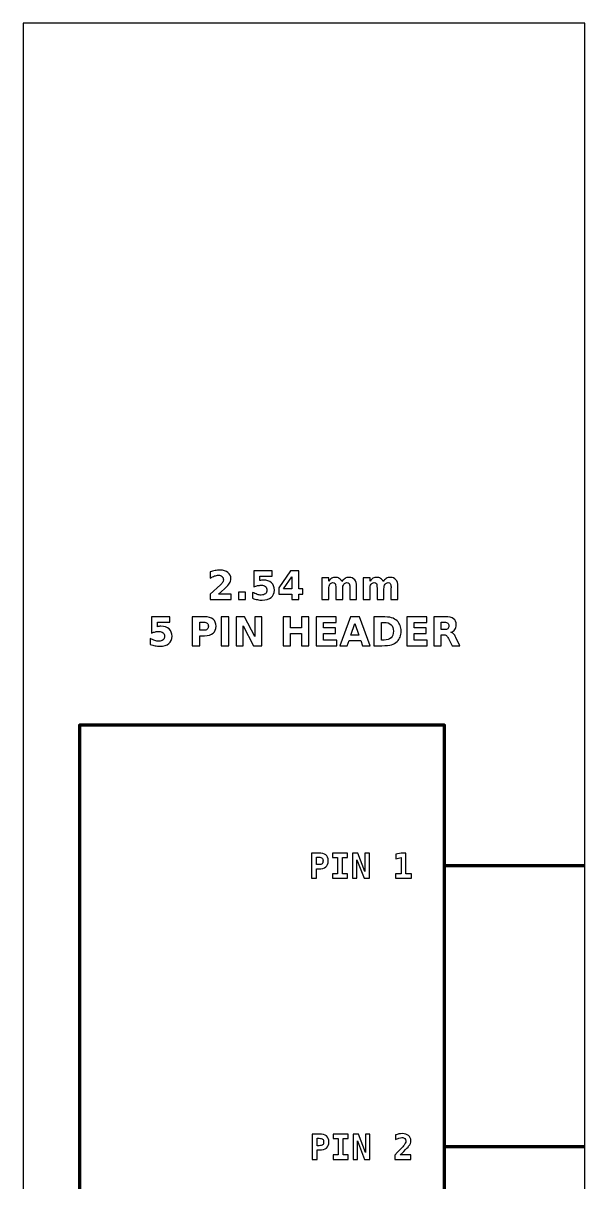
# Model space of a CAD drawing. Header units: centimetres. Extents: x -11.5 to -9.5, y -17.85 to -9.85.
# Drawn here: x -11.5 to -9.5, y -13.976 to -9.85 of the extents above; entities that cross this region are included whole.
import ezdxf

# ---------------------------------------------------------------- set-up
doc = ezdxf.new("R2010")
doc.units = ezdxf.units.CM
doc.header["$MEASUREMENT"] = 0
doc.layers.add('Layer 1', color=7, linetype='Continuous')

msp = doc.modelspace()

# ---------------------------------------------------------------- linework, layer by layer
at = {"layer": 'Layer 1', "color": 7}
msp.add_lwpolyline([(-11.5, -17.85), (-9.5, -17.85), (-9.5, -9.85), (-11.5, -9.85), (-11.5, -17.85)], close=True, dxfattribs=at)
at = {"layer": 'Layer 1', "color": 7, "lineweight": 100}
msp.add_lwpolyline([(-11.3, -17.35), (-10, -17.35), (-10, -12.35), (-11.3, -12.35), (-11.3, -17.35)], close=True, dxfattribs=at)
at = {"layer": 'Layer 1', "color": 250}
for points, knots in [([(-10.80503, -11.88297), (-10.80503, -11.88297), (-10.75975, -11.88297), (-10.75975, -11.88297), (-10.75975, -11.88297), (-10.75975, -11.88297), (-10.75975, -11.90247), (-10.75975, -11.90247), (-10.75975, -11.90247), (-10.75975, -11.90247), (-10.83452, -11.90247), (-10.83452, -11.90247), (-10.83452, -11.90247), (-10.83452, -11.90247), (-10.83452, -11.88297), (-10.83452, -11.88297), (-10.83452, -11.88297), (-10.83452, -11.88297), (-10.79696, -11.84984), (-10.79696, -11.84984), (-10.79696, -11.84984), (-10.7936, -11.8468), (-10.79113, -11.84384), (-10.78953, -11.84095), (-10.78953, -11.84095), (-10.78791, -11.83805), (-10.78711, -11.83504), (-10.78711, -11.83191), (-10.78711, -11.83191), (-10.78711, -11.82709), (-10.78873, -11.82321), (-10.79197, -11.82027), (-10.79197, -11.82027), (-10.7952, -11.81733), (-10.7995, -11.81588), (-10.80489, -11.81588), (-10.80489, -11.81588), (-10.80902, -11.81588), (-10.81354, -11.81677), (-10.81846, -11.81853), (-10.81846, -11.81853), (-10.82337, -11.8203), (-10.82864, -11.82293), (-10.83424, -11.82641), (-10.83424, -11.82641), (-10.83424, -11.82641), (-10.83424, -11.80381), (-10.83424, -11.80381), (-10.83424, -11.80381), (-10.82826, -11.80184), (-10.82236, -11.80033), (-10.81653, -11.7993), (-10.81653, -11.7993), (-10.81069, -11.79826), (-10.80498, -11.79774), (-10.79936, -11.79774), (-10.79936, -11.79774), (-10.78706, -11.79774), (-10.77749, -11.80045), (-10.77067, -11.80588), (-10.77067, -11.80588), (-10.76385, -11.81129), (-10.76044, -11.81884), (-10.76044, -11.82855), (-10.76044, -11.82855), (-10.76044, -11.83415), (-10.76189, -11.83937), (-10.76479, -11.84422), (-10.76479, -11.84422), (-10.76768, -11.84906), (-10.77377, -11.85555), (-10.78304, -11.86369), (-10.78304, -11.86369), (-10.78304, -11.86369), (-10.80503, -11.88297), (-10.80503, -11.88297)], [0, 0, 0, 0, 0.0526316, 0.0526316, 0.0526316, 0.0526316, 0.1052632, 0.1052632, 0.1052632, 0.1052632, 0.1578947, 0.1578947, 0.1578947, 0.1578947, 0.2105263, 0.2105263, 0.2105263, 0.2105263, 0.2631579, 0.2631579, 0.2631579, 0.2631579, 0.3157895, 0.3157895, 0.3157895, 0.3157895, 0.3684211, 0.3684211, 0.3684211, 0.3684211, 0.4210526, 0.4210526, 0.4210526, 0.4210526, 0.4736842, 0.4736842, 0.4736842, 0.4736842, 0.5263158, 0.5263158, 0.5263158, 0.5263158, 0.5789474, 0.5789474, 0.5789474, 0.5789474, 0.6315789, 0.6315789, 0.6315789, 0.6315789, 0.6842105, 0.6842105, 0.6842105, 0.6842105, 0.7368421, 0.7368421, 0.7368421, 0.7368421, 0.7894737, 0.7894737, 0.7894737, 0.7894737, 0.8421053, 0.8421053, 0.8421053, 0.8421053, 0.8947368, 0.8947368, 0.8947368, 0.8947368, 0.9473684, 0.9473684, 0.9473684, 0.9473684, 1, 1, 1, 1]), ([(-10.67894, -11.7996), (-10.67894, -11.7996), (-10.613, -11.7996), (-10.613, -11.7996), (-10.613, -11.7996), (-10.613, -11.7996), (-10.613, -11.8191), (-10.613, -11.8191), (-10.613, -11.8191), (-10.613, -11.8191), (-10.6578, -11.8191), (-10.6578, -11.8191), (-10.6578, -11.8191), (-10.6578, -11.8191), (-10.6578, -11.83502), (-10.6578, -11.83502), (-10.6578, -11.83502), (-10.65578, -11.83448), (-10.65375, -11.83406), (-10.65171, -11.83375), (-10.65171, -11.83375), (-10.64966, -11.83344), (-10.64752, -11.8333), (-10.64533, -11.8333), (-10.64533, -11.8333), (-10.63278, -11.8333), (-10.62302, -11.83643), (-10.61603, -11.84271), (-10.61603, -11.84271), (-10.60905, -11.84897), (-10.60557, -11.85771), (-10.60557, -11.86891), (-10.60557, -11.86891), (-10.60557, -11.88003), (-10.60938, -11.88874), (-10.61697, -11.89504), (-10.61697, -11.89504), (-10.62457, -11.90132), (-10.63513, -11.90447), (-10.64863, -11.90447), (-10.64863, -11.90447), (-10.65446, -11.90447), (-10.66025, -11.9039), (-10.66596, -11.90278), (-10.66596, -11.90278), (-10.67168, -11.90165), (-10.67737, -11.89995), (-10.68301, -11.89765), (-10.68301, -11.89765), (-10.68301, -11.89765), (-10.68301, -11.87676), (-10.68301, -11.87676), (-10.68301, -11.87676), (-10.67741, -11.87999), (-10.6721, -11.88239), (-10.66707, -11.88398), (-10.66707, -11.88398), (-10.66203, -11.88561), (-10.65728, -11.88641), (-10.65284, -11.88641), (-10.65284, -11.88641), (-10.64639, -11.88641), (-10.64134, -11.88483), (-10.63764, -11.88168), (-10.63764, -11.88168), (-10.63395, -11.87855), (-10.63209, -11.8743), (-10.63209, -11.86891), (-10.63209, -11.86891), (-10.63209, -11.8635), (-10.63395, -11.85924), (-10.63764, -11.85612), (-10.63764, -11.85612), (-10.64134, -11.85299), (-10.64639, -11.85144), (-10.65284, -11.85144), (-10.65284, -11.85144), (-10.65665, -11.85144), (-10.66072, -11.85193), (-10.66502, -11.85292), (-10.66502, -11.85292), (-10.66935, -11.8539), (-10.67398, -11.85543), (-10.67894, -11.8575), (-10.67894, -11.8575), (-10.67894, -11.8575), (-10.67894, -11.7996), (-10.67894, -11.7996)], [0, 0, 0, 0, 0.0454545, 0.0454545, 0.0454545, 0.0454545, 0.0909091, 0.0909091, 0.0909091, 0.0909091, 0.1363636, 0.1363636, 0.1363636, 0.1363636, 0.1818182, 0.1818182, 0.1818182, 0.1818182, 0.2272727, 0.2272727, 0.2272727, 0.2272727, 0.2727273, 0.2727273, 0.2727273, 0.2727273, 0.3181818, 0.3181818, 0.3181818, 0.3181818, 0.3636364, 0.3636364, 0.3636364, 0.3636364, 0.4090909, 0.4090909, 0.4090909, 0.4090909, 0.4545455, 0.4545455, 0.4545455, 0.4545455, 0.5, 0.5, 0.5, 0.5, 0.5454545, 0.5454545, 0.5454545, 0.5454545, 0.5909091, 0.5909091, 0.5909091, 0.5909091, 0.6363636, 0.6363636, 0.6363636, 0.6363636, 0.6818182, 0.6818182, 0.6818182, 0.6818182, 0.7272727, 0.7272727, 0.7272727, 0.7272727, 0.7727273, 0.7727273, 0.7727273, 0.7727273, 0.8181818, 0.8181818, 0.8181818, 0.8181818, 0.8636364, 0.8636364, 0.8636364, 0.8636364, 0.9090909, 0.9090909, 0.9090909, 0.9090909, 0.9545455, 0.9545455, 0.9545455, 0.9545455, 1, 1, 1, 1]), ([(-10.54816, -11.7996), (-10.54816, -11.7996), (-10.51866, -11.7996), (-10.51866, -11.7996), (-10.51866, -11.7996), (-10.51866, -11.7996), (-10.51866, -11.86451), (-10.51866, -11.86451), (-10.51866, -11.86451), (-10.51866, -11.86451), (-10.50399, -11.86451), (-10.50399, -11.86451), (-10.50399, -11.86451), (-10.50399, -11.86451), (-10.50399, -11.88373), (-10.50399, -11.88373), (-10.50399, -11.88373), (-10.50399, -11.88373), (-10.51866, -11.88373), (-10.51866, -11.88373), (-10.51866, -11.88373), (-10.51866, -11.88373), (-10.51866, -11.90247), (-10.51866, -11.90247), (-10.51866, -11.90247), (-10.51866, -11.90247), (-10.54373, -11.90247), (-10.54373, -11.90247), (-10.54373, -11.90247), (-10.54373, -11.90247), (-10.54373, -11.88373), (-10.54373, -11.88373), (-10.54373, -11.88373), (-10.54373, -11.88373), (-10.58936, -11.88373), (-10.58936, -11.88373), (-10.58936, -11.88373), (-10.58936, -11.88373), (-10.58936, -11.86098), (-10.58936, -11.86098), (-10.58936, -11.86098), (-10.58936, -11.86098), (-10.54816, -11.7996), (-10.54816, -11.7996)], [0, 0, 0, 0, 0.0909091, 0.0909091, 0.0909091, 0.0909091, 0.1818182, 0.1818182, 0.1818182, 0.1818182, 0.2727273, 0.2727273, 0.2727273, 0.2727273, 0.3636364, 0.3636364, 0.3636364, 0.3636364, 0.4545455, 0.4545455, 0.4545455, 0.4545455, 0.5454545, 0.5454545, 0.5454545, 0.5454545, 0.6363636, 0.6363636, 0.6363636, 0.6363636, 0.7272727, 0.7272727, 0.7272727, 0.7272727, 0.8181818, 0.8181818, 0.8181818, 0.8181818, 0.9090909, 0.9090909, 0.9090909, 0.9090909, 1, 1, 1, 1]), ([(-10.54373, -11.82145), (-10.54373, -11.82145), (-10.57283, -11.86451), (-10.57283, -11.86451), (-10.57283, -11.86451), (-10.57283, -11.86451), (-10.54373, -11.86451), (-10.54373, -11.86451), (-10.54373, -11.86451), (-10.54373, -11.86451), (-10.54373, -11.82145), (-10.54373, -11.82145)], [0, 0, 0, 0, 0.3333333, 0.3333333, 0.3333333, 0.3333333, 0.6666667, 0.6666667, 0.6666667, 0.6666667, 1, 1, 1, 1]), ([(-10.36502, -11.83812), (-10.36189, -11.83335), (-10.3582, -11.8297), (-10.35389, -11.82721), (-10.35389, -11.82721), (-10.34959, -11.82469), (-10.34489, -11.82345), (-10.33974, -11.82345), (-10.33974, -11.82345), (-10.33087, -11.82345), (-10.32412, -11.82618), (-10.31949, -11.83166), (-10.31949, -11.83166), (-10.31485, -11.83711), (-10.31252, -11.84506), (-10.31252, -11.85548), (-10.31252, -11.85548), (-10.31252, -11.85548), (-10.31252, -11.90247), (-10.31252, -11.90247), (-10.31252, -11.90247), (-10.31252, -11.90247), (-10.33734, -11.90247), (-10.33734, -11.90247), (-10.33734, -11.90247), (-10.33734, -11.90247), (-10.33734, -11.86223), (-10.33734, -11.86223), (-10.33734, -11.86223), (-10.33729, -11.86164), (-10.33727, -11.86103), (-10.33724, -11.86037), (-10.33724, -11.86037), (-10.33722, -11.85974), (-10.3372, -11.85882), (-10.3372, -11.85762), (-10.3372, -11.85762), (-10.3372, -11.85216), (-10.33799, -11.84819), (-10.33962, -11.84574), (-10.33962, -11.84574), (-10.34122, -11.84327), (-10.3438, -11.84205), (-10.34738, -11.84205), (-10.34738, -11.84205), (-10.35208, -11.84205), (-10.35568, -11.84398), (-10.35824, -11.84784), (-10.35824, -11.84784), (-10.36078, -11.85169), (-10.3621, -11.85727), (-10.3622, -11.86458), (-10.3622, -11.86458), (-10.3622, -11.86458), (-10.3622, -11.90247), (-10.3622, -11.90247), (-10.3622, -11.90247), (-10.3622, -11.90247), (-10.38701, -11.90247), (-10.38701, -11.90247), (-10.38701, -11.90247), (-10.38701, -11.90247), (-10.38701, -11.86223), (-10.38701, -11.86223), (-10.38701, -11.86223), (-10.38701, -11.85369), (-10.38774, -11.84819), (-10.38922, -11.84574), (-10.38922, -11.84574), (-10.39068, -11.84327), (-10.39329, -11.84205), (-10.39705, -11.84205), (-10.39705, -11.84205), (-10.4018, -11.84205), (-10.40545, -11.844), (-10.40801, -11.84788), (-10.40801, -11.84788), (-10.41057, -11.85176), (-10.41187, -11.85729), (-10.41187, -11.86451), (-10.41187, -11.86451), (-10.41187, -11.86451), (-10.41187, -11.90247), (-10.41187, -11.90247), (-10.41187, -11.90247), (-10.41187, -11.90247), (-10.43668, -11.90247), (-10.43668, -11.90247), (-10.43668, -11.90247), (-10.43668, -11.90247), (-10.43668, -11.82531), (-10.43668, -11.82531), (-10.43668, -11.82531), (-10.43668, -11.82531), (-10.41187, -11.82531), (-10.41187, -11.82531), (-10.41187, -11.82531), (-10.41187, -11.82531), (-10.41187, -11.83662), (-10.41187, -11.83662), (-10.41187, -11.83662), (-10.40883, -11.83224), (-10.40535, -11.82898), (-10.40142, -11.82676), (-10.40142, -11.82676), (-10.3975, -11.82455), (-10.39317, -11.82345), (-10.38844, -11.82345), (-10.38844, -11.82345), (-10.38313, -11.82345), (-10.3784, -11.82474), (-10.37433, -11.82731), (-10.37433, -11.82731), (-10.37024, -11.82989), (-10.36713, -11.83349), (-10.36502, -11.83812)], [0, 0, 0, 0, 0.0344828, 0.0344828, 0.0344828, 0.0344828, 0.0689655, 0.0689655, 0.0689655, 0.0689655, 0.1034483, 0.1034483, 0.1034483, 0.1034483, 0.137931, 0.137931, 0.137931, 0.137931, 0.1724138, 0.1724138, 0.1724138, 0.1724138, 0.2068966, 0.2068966, 0.2068966, 0.2068966, 0.2413793, 0.2413793, 0.2413793, 0.2413793, 0.2758621, 0.2758621, 0.2758621, 0.2758621, 0.3103448, 0.3103448, 0.3103448, 0.3103448, 0.3448276, 0.3448276, 0.3448276, 0.3448276, 0.3793103, 0.3793103, 0.3793103, 0.3793103, 0.4137931, 0.4137931, 0.4137931, 0.4137931, 0.4482759, 0.4482759, 0.4482759, 0.4482759, 0.4827586, 0.4827586, 0.4827586, 0.4827586, 0.5172414, 0.5172414, 0.5172414, 0.5172414, 0.5517241, 0.5517241, 0.5517241, 0.5517241, 0.5862069, 0.5862069, 0.5862069, 0.5862069, 0.6206897, 0.6206897, 0.6206897, 0.6206897, 0.6551724, 0.6551724, 0.6551724, 0.6551724, 0.6896552, 0.6896552, 0.6896552, 0.6896552, 0.7241379, 0.7241379, 0.7241379, 0.7241379, 0.7586207, 0.7586207, 0.7586207, 0.7586207, 0.7931034, 0.7931034, 0.7931034, 0.7931034, 0.8275862, 0.8275862, 0.8275862, 0.8275862, 0.862069, 0.862069, 0.862069, 0.862069, 0.8965517, 0.8965517, 0.8965517, 0.8965517, 0.9310345, 0.9310345, 0.9310345, 0.9310345, 0.9655172, 0.9655172, 0.9655172, 0.9655172, 1, 1, 1, 1]), ([(-10.21798, -11.83812), (-10.21485, -11.83335), (-10.21116, -11.8297), (-10.20685, -11.82721), (-10.20685, -11.82721), (-10.20255, -11.82469), (-10.19785, -11.82345), (-10.1927, -11.82345), (-10.1927, -11.82345), (-10.18383, -11.82345), (-10.17708, -11.82618), (-10.17245, -11.83166), (-10.17245, -11.83166), (-10.16781, -11.83711), (-10.16548, -11.84506), (-10.16548, -11.85548), (-10.16548, -11.85548), (-10.16548, -11.85548), (-10.16548, -11.90247), (-10.16548, -11.90247), (-10.16548, -11.90247), (-10.16548, -11.90247), (-10.1903, -11.90247), (-10.1903, -11.90247), (-10.1903, -11.90247), (-10.1903, -11.90247), (-10.1903, -11.86223), (-10.1903, -11.86223), (-10.1903, -11.86223), (-10.19025, -11.86164), (-10.19023, -11.86103), (-10.1902, -11.86037), (-10.1902, -11.86037), (-10.19018, -11.85974), (-10.19016, -11.85882), (-10.19016, -11.85762), (-10.19016, -11.85762), (-10.19016, -11.85216), (-10.19095, -11.84819), (-10.19258, -11.84574), (-10.19258, -11.84574), (-10.19418, -11.84327), (-10.19676, -11.84205), (-10.20034, -11.84205), (-10.20034, -11.84205), (-10.20504, -11.84205), (-10.20864, -11.84398), (-10.2112, -11.84784), (-10.2112, -11.84784), (-10.21374, -11.85169), (-10.21506, -11.85727), (-10.21516, -11.86458), (-10.21516, -11.86458), (-10.21516, -11.86458), (-10.21516, -11.90247), (-10.21516, -11.90247), (-10.21516, -11.90247), (-10.21516, -11.90247), (-10.23997, -11.90247), (-10.23997, -11.90247), (-10.23997, -11.90247), (-10.23997, -11.90247), (-10.23997, -11.86223), (-10.23997, -11.86223), (-10.23997, -11.86223), (-10.23997, -11.85369), (-10.2407, -11.84819), (-10.24218, -11.84574), (-10.24218, -11.84574), (-10.24364, -11.84327), (-10.24625, -11.84205), (-10.25001, -11.84205), (-10.25001, -11.84205), (-10.25476, -11.84205), (-10.25841, -11.844), (-10.26097, -11.84788), (-10.26097, -11.84788), (-10.26353, -11.85176), (-10.26483, -11.85729), (-10.26483, -11.86451), (-10.26483, -11.86451), (-10.26483, -11.86451), (-10.26483, -11.90247), (-10.26483, -11.90247), (-10.26483, -11.90247), (-10.26483, -11.90247), (-10.28964, -11.90247), (-10.28964, -11.90247), (-10.28964, -11.90247), (-10.28964, -11.90247), (-10.28964, -11.82531), (-10.28964, -11.82531), (-10.28964, -11.82531), (-10.28964, -11.82531), (-10.26483, -11.82531), (-10.26483, -11.82531), (-10.26483, -11.82531), (-10.26483, -11.82531), (-10.26483, -11.83662), (-10.26483, -11.83662), (-10.26483, -11.83662), (-10.26179, -11.83224), (-10.25831, -11.82898), (-10.25438, -11.82676), (-10.25438, -11.82676), (-10.25046, -11.82455), (-10.24613, -11.82345), (-10.2414, -11.82345), (-10.2414, -11.82345), (-10.23609, -11.82345), (-10.23136, -11.82474), (-10.22729, -11.82731), (-10.22729, -11.82731), (-10.2232, -11.82989), (-10.22009, -11.83349), (-10.21798, -11.83812)], [0, 0, 0, 0, 0.0344828, 0.0344828, 0.0344828, 0.0344828, 0.0689655, 0.0689655, 0.0689655, 0.0689655, 0.1034483, 0.1034483, 0.1034483, 0.1034483, 0.137931, 0.137931, 0.137931, 0.137931, 0.1724138, 0.1724138, 0.1724138, 0.1724138, 0.2068966, 0.2068966, 0.2068966, 0.2068966, 0.2413793, 0.2413793, 0.2413793, 0.2413793, 0.2758621, 0.2758621, 0.2758621, 0.2758621, 0.3103448, 0.3103448, 0.3103448, 0.3103448, 0.3448276, 0.3448276, 0.3448276, 0.3448276, 0.3793103, 0.3793103, 0.3793103, 0.3793103, 0.4137931, 0.4137931, 0.4137931, 0.4137931, 0.4482759, 0.4482759, 0.4482759, 0.4482759, 0.4827586, 0.4827586, 0.4827586, 0.4827586, 0.5172414, 0.5172414, 0.5172414, 0.5172414, 0.5517241, 0.5517241, 0.5517241, 0.5517241, 0.5862069, 0.5862069, 0.5862069, 0.5862069, 0.6206897, 0.6206897, 0.6206897, 0.6206897, 0.6551724, 0.6551724, 0.6551724, 0.6551724, 0.6896552, 0.6896552, 0.6896552, 0.6896552, 0.7241379, 0.7241379, 0.7241379, 0.7241379, 0.7586207, 0.7586207, 0.7586207, 0.7586207, 0.7931034, 0.7931034, 0.7931034, 0.7931034, 0.8275862, 0.8275862, 0.8275862, 0.8275862, 0.862069, 0.862069, 0.862069, 0.862069, 0.8965517, 0.8965517, 0.8965517, 0.8965517, 0.9310345, 0.9310345, 0.9310345, 0.9310345, 0.9655172, 0.9655172, 0.9655172, 0.9655172, 1, 1, 1, 1]), ([(-10.73311, -11.8758), (-10.73311, -11.8758), (-10.70829, -11.8758), (-10.70829, -11.8758), (-10.70829, -11.8758), (-10.70829, -11.8758), (-10.70829, -11.90247), (-10.70829, -11.90247), (-10.70829, -11.90247), (-10.70829, -11.90247), (-10.73311, -11.90247), (-10.73311, -11.90247), (-10.73311, -11.90247), (-10.73311, -11.90247), (-10.73311, -11.8758), (-10.73311, -11.8758)], [0, 0, 0, 0, 0.25, 0.25, 0.25, 0.25, 0.5, 0.5, 0.5, 0.5, 0.75, 0.75, 0.75, 0.75, 1, 1, 1, 1]), ([(-11.0432, -11.96385), (-11.0432, -11.96385), (-10.97726, -11.96385), (-10.97726, -11.96385), (-10.97726, -11.96385), (-10.97726, -11.96385), (-10.97726, -11.98335), (-10.97726, -11.98335), (-10.97726, -11.98335), (-10.97726, -11.98335), (-11.02206, -11.98335), (-11.02206, -11.98335), (-11.02206, -11.98335), (-11.02206, -11.98335), (-11.02206, -11.99927), (-11.02206, -11.99927), (-11.02206, -11.99927), (-11.02004, -11.99873), (-11.01801, -11.99831), (-11.01597, -11.998), (-11.01597, -11.998), (-11.01392, -11.99769), (-11.01178, -11.99755), (-11.00959, -11.99755), (-11.00959, -11.99755), (-10.99704, -11.99755), (-10.98728, -12.00068), (-10.98029, -12.00696), (-10.98029, -12.00696), (-10.97331, -12.01322), (-10.96983, -12.02196), (-10.96983, -12.03316), (-10.96983, -12.03316), (-10.96983, -12.04428), (-10.97364, -12.05299), (-10.98123, -12.05929), (-10.98123, -12.05929), (-10.98883, -12.06557), (-10.99939, -12.06872), (-11.01289, -12.06872), (-11.01289, -12.06872), (-11.01872, -12.06872), (-11.02451, -12.06815), (-11.03022, -12.06703), (-11.03022, -12.06703), (-11.03594, -12.0659), (-11.04163, -12.0642), (-11.04727, -12.0619), (-11.04727, -12.0619), (-11.04727, -12.0619), (-11.04727, -12.04101), (-11.04727, -12.04101), (-11.04727, -12.04101), (-11.04167, -12.04424), (-11.03636, -12.04664), (-11.03133, -12.04823), (-11.03133, -12.04823), (-11.02629, -12.04986), (-11.02154, -12.05066), (-11.0171, -12.05066), (-11.0171, -12.05066), (-11.01065, -12.05066), (-11.0056, -12.04908), (-11.0019, -12.04593), (-11.0019, -12.04593), (-10.99821, -12.0428), (-10.99635, -12.03855), (-10.99635, -12.03316), (-10.99635, -12.03316), (-10.99635, -12.02775), (-10.99821, -12.02349), (-11.0019, -12.02037), (-11.0019, -12.02037), (-11.0056, -12.01724), (-11.01065, -12.01569), (-11.0171, -12.01569), (-11.0171, -12.01569), (-11.02091, -12.01569), (-11.02498, -12.01618), (-11.02928, -12.01717), (-11.02928, -12.01717), (-11.03361, -12.01815), (-11.03824, -12.01968), (-11.0432, -12.02175), (-11.0432, -12.02175), (-11.0432, -12.02175), (-11.0432, -11.96385), (-11.0432, -11.96385)], [0, 0, 0, 0, 0.0454545, 0.0454545, 0.0454545, 0.0454545, 0.0909091, 0.0909091, 0.0909091, 0.0909091, 0.1363636, 0.1363636, 0.1363636, 0.1363636, 0.1818182, 0.1818182, 0.1818182, 0.1818182, 0.2272727, 0.2272727, 0.2272727, 0.2272727, 0.2727273, 0.2727273, 0.2727273, 0.2727273, 0.3181818, 0.3181818, 0.3181818, 0.3181818, 0.3636364, 0.3636364, 0.3636364, 0.3636364, 0.4090909, 0.4090909, 0.4090909, 0.4090909, 0.4545455, 0.4545455, 0.4545455, 0.4545455, 0.5, 0.5, 0.5, 0.5, 0.5454545, 0.5454545, 0.5454545, 0.5454545, 0.5909091, 0.5909091, 0.5909091, 0.5909091, 0.6363636, 0.6363636, 0.6363636, 0.6363636, 0.6818182, 0.6818182, 0.6818182, 0.6818182, 0.7272727, 0.7272727, 0.7272727, 0.7272727, 0.7727273, 0.7727273, 0.7727273, 0.7727273, 0.8181818, 0.8181818, 0.8181818, 0.8181818, 0.8636364, 0.8636364, 0.8636364, 0.8636364, 0.9090909, 0.9090909, 0.9090909, 0.9090909, 0.9545455, 0.9545455, 0.9545455, 0.9545455, 1, 1, 1, 1]), ([(-10.89788, -11.96385), (-10.89788, -11.96385), (-10.85386, -11.96385), (-10.85386, -11.96385), (-10.85386, -11.96385), (-10.84076, -11.96385), (-10.83071, -11.96677), (-10.8237, -11.97258), (-10.8237, -11.97258), (-10.8167, -11.97839), (-10.81319, -11.98666), (-10.81319, -11.99741), (-10.81319, -11.99741), (-10.81319, -12.00818), (-10.8167, -12.01648), (-10.8237, -12.02229), (-10.8237, -12.02229), (-10.83071, -12.0281), (-10.84076, -12.03102), (-10.85386, -12.03102), (-10.85386, -12.03102), (-10.85386, -12.03102), (-10.87135, -12.03102), (-10.87135, -12.03102), (-10.87135, -12.03102), (-10.87135, -12.03102), (-10.87135, -12.06672), (-10.87135, -12.06672), (-10.87135, -12.06672), (-10.87135, -12.06672), (-10.89788, -12.06672), (-10.89788, -12.06672), (-10.89788, -12.06672), (-10.89788, -12.06672), (-10.89788, -11.96385), (-10.89788, -11.96385)], [0, 0, 0, 0, 0.1111111, 0.1111111, 0.1111111, 0.1111111, 0.2222222, 0.2222222, 0.2222222, 0.2222222, 0.3333333, 0.3333333, 0.3333333, 0.3333333, 0.4444444, 0.4444444, 0.4444444, 0.4444444, 0.5555556, 0.5555556, 0.5555556, 0.5555556, 0.6666667, 0.6666667, 0.6666667, 0.6666667, 0.7777778, 0.7777778, 0.7777778, 0.7777778, 0.8888889, 0.8888889, 0.8888889, 0.8888889, 1, 1, 1, 1]), ([(-10.79447, -11.96385), (-10.79447, -11.96385), (-10.76794, -11.96385), (-10.76794, -11.96385), (-10.76794, -11.96385), (-10.76794, -11.96385), (-10.76794, -12.06672), (-10.76794, -12.06672), (-10.76794, -12.06672), (-10.76794, -12.06672), (-10.79447, -12.06672), (-10.79447, -12.06672), (-10.79447, -12.06672), (-10.79447, -12.06672), (-10.79447, -11.96385), (-10.79447, -11.96385)], [0, 0, 0, 0, 0.25, 0.25, 0.25, 0.25, 0.5, 0.5, 0.5, 0.5, 0.75, 0.75, 0.75, 0.75, 1, 1, 1, 1]), ([(-10.74198, -11.96385), (-10.74198, -11.96385), (-10.71235, -11.96385), (-10.71235, -11.96385), (-10.71235, -11.96385), (-10.71235, -11.96385), (-10.67493, -12.03441), (-10.67493, -12.03441), (-10.67493, -12.03441), (-10.67493, -12.03441), (-10.67493, -11.96385), (-10.67493, -11.96385), (-10.67493, -11.96385), (-10.67493, -11.96385), (-10.64979, -11.96385), (-10.64979, -11.96385), (-10.64979, -11.96385), (-10.64979, -11.96385), (-10.64979, -12.06672), (-10.64979, -12.06672), (-10.64979, -12.06672), (-10.64979, -12.06672), (-10.67942, -12.06672), (-10.67942, -12.06672), (-10.67942, -12.06672), (-10.67942, -12.06672), (-10.71684, -11.99616), (-10.71684, -11.99616), (-10.71684, -11.99616), (-10.71684, -11.99616), (-10.71684, -12.06672), (-10.71684, -12.06672), (-10.71684, -12.06672), (-10.71684, -12.06672), (-10.74198, -12.06672), (-10.74198, -12.06672), (-10.74198, -12.06672), (-10.74198, -12.06672), (-10.74198, -11.96385), (-10.74198, -11.96385)], [0, 0, 0, 0, 0.1, 0.1, 0.1, 0.1, 0.2, 0.2, 0.2, 0.2, 0.3, 0.3, 0.3, 0.3, 0.4, 0.4, 0.4, 0.4, 0.5, 0.5, 0.5, 0.5, 0.6, 0.6, 0.6, 0.6, 0.7, 0.7, 0.7, 0.7, 0.8, 0.8, 0.8, 0.8, 0.9, 0.9, 0.9, 0.9, 1, 1, 1, 1]), ([(-10.57476, -11.96385), (-10.57476, -11.96385), (-10.54823, -11.96385), (-10.54823, -11.96385), (-10.54823, -11.96385), (-10.54823, -11.96385), (-10.54823, -12.00306), (-10.54823, -12.00306), (-10.54823, -12.00306), (-10.54823, -12.00306), (-10.5091, -12.00306), (-10.5091, -12.00306), (-10.5091, -12.00306), (-10.5091, -12.00306), (-10.5091, -11.96385), (-10.5091, -11.96385), (-10.5091, -11.96385), (-10.5091, -11.96385), (-10.48257, -11.96385), (-10.48257, -11.96385), (-10.48257, -11.96385), (-10.48257, -11.96385), (-10.48257, -12.06672), (-10.48257, -12.06672), (-10.48257, -12.06672), (-10.48257, -12.06672), (-10.5091, -12.06672), (-10.5091, -12.06672), (-10.5091, -12.06672), (-10.5091, -12.06672), (-10.5091, -12.02312), (-10.5091, -12.02312), (-10.5091, -12.02312), (-10.5091, -12.02312), (-10.54823, -12.02312), (-10.54823, -12.02312), (-10.54823, -12.02312), (-10.54823, -12.02312), (-10.54823, -12.06672), (-10.54823, -12.06672), (-10.54823, -12.06672), (-10.54823, -12.06672), (-10.57476, -12.06672), (-10.57476, -12.06672), (-10.57476, -12.06672), (-10.57476, -12.06672), (-10.57476, -11.96385), (-10.57476, -11.96385)], [0, 0, 0, 0, 0.0833333, 0.0833333, 0.0833333, 0.0833333, 0.1666667, 0.1666667, 0.1666667, 0.1666667, 0.25, 0.25, 0.25, 0.25, 0.3333333, 0.3333333, 0.3333333, 0.3333333, 0.4166667, 0.4166667, 0.4166667, 0.4166667, 0.5, 0.5, 0.5, 0.5, 0.5833333, 0.5833333, 0.5833333, 0.5833333, 0.6666667, 0.6666667, 0.6666667, 0.6666667, 0.75, 0.75, 0.75, 0.75, 0.8333333, 0.8333333, 0.8333333, 0.8333333, 0.9166667, 0.9166667, 0.9166667, 0.9166667, 1, 1, 1, 1]), ([(-10.45667, -11.96385), (-10.45667, -11.96385), (-10.38508, -11.96385), (-10.38508, -11.96385), (-10.38508, -11.96385), (-10.38508, -11.96385), (-10.38508, -11.98391), (-10.38508, -11.98391), (-10.38508, -11.98391), (-10.38508, -11.98391), (-10.43014, -11.98391), (-10.43014, -11.98391), (-10.43014, -11.98391), (-10.43014, -11.98391), (-10.43014, -12.00306), (-10.43014, -12.00306), (-10.43014, -12.00306), (-10.43014, -12.00306), (-10.38779, -12.00306), (-10.38779, -12.00306), (-10.38779, -12.00306), (-10.38779, -12.00306), (-10.38779, -12.02312), (-10.38779, -12.02312), (-10.38779, -12.02312), (-10.38779, -12.02312), (-10.43014, -12.02312), (-10.43014, -12.02312), (-10.43014, -12.02312), (-10.43014, -12.02312), (-10.43014, -12.04666), (-10.43014, -12.04666), (-10.43014, -12.04666), (-10.43014, -12.04666), (-10.38358, -12.04666), (-10.38358, -12.04666), (-10.38358, -12.04666), (-10.38358, -12.04666), (-10.38358, -12.06672), (-10.38358, -12.06672), (-10.38358, -12.06672), (-10.38358, -12.06672), (-10.45667, -12.06672), (-10.45667, -12.06672), (-10.45667, -12.06672), (-10.45667, -12.06672), (-10.45667, -11.96385), (-10.45667, -11.96385)], [0, 0, 0, 0, 0.0833333, 0.0833333, 0.0833333, 0.0833333, 0.1666667, 0.1666667, 0.1666667, 0.1666667, 0.25, 0.25, 0.25, 0.25, 0.3333333, 0.3333333, 0.3333333, 0.3333333, 0.4166667, 0.4166667, 0.4166667, 0.4166667, 0.5, 0.5, 0.5, 0.5, 0.5833333, 0.5833333, 0.5833333, 0.5833333, 0.6666667, 0.6666667, 0.6666667, 0.6666667, 0.75, 0.75, 0.75, 0.75, 0.8333333, 0.8333333, 0.8333333, 0.8333333, 0.9166667, 0.9166667, 0.9166667, 0.9166667, 1, 1, 1, 1]), ([(-10.29785, -12.048), (-10.29785, -12.048), (-10.33934, -12.048), (-10.33934, -12.048), (-10.33934, -12.048), (-10.33934, -12.048), (-10.34588, -12.06672), (-10.34588, -12.06672), (-10.34588, -12.06672), (-10.34588, -12.06672), (-10.37255, -12.06672), (-10.37255, -12.06672), (-10.37255, -12.06672), (-10.37255, -12.06672), (-10.33445, -11.96385), (-10.33445, -11.96385), (-10.33445, -11.96385), (-10.33445, -11.96385), (-10.30282, -11.96385), (-10.30282, -11.96385), (-10.30282, -11.96385), (-10.30282, -11.96385), (-10.26472, -12.06672), (-10.26472, -12.06672), (-10.26472, -12.06672), (-10.26472, -12.06672), (-10.29139, -12.06672), (-10.29139, -12.06672), (-10.29139, -12.06672), (-10.29139, -12.06672), (-10.29785, -12.048), (-10.29785, -12.048)], [0, 0, 0, 0, 0.125, 0.125, 0.125, 0.125, 0.25, 0.25, 0.25, 0.25, 0.375, 0.375, 0.375, 0.375, 0.5, 0.5, 0.5, 0.5, 0.625, 0.625, 0.625, 0.625, 0.75, 0.75, 0.75, 0.75, 0.875, 0.875, 0.875, 0.875, 1, 1, 1, 1]), ([(-10.25105, -11.96385), (-10.25105, -11.96385), (-10.22306, -11.96385), (-10.22306, -11.96385), (-10.22306, -11.96385), (-10.20745, -11.96385), (-10.19583, -11.96496), (-10.18819, -11.96719), (-10.18819, -11.96719), (-10.18054, -11.96942), (-10.17398, -11.97319), (-10.1685, -11.97853), (-10.1685, -11.97853), (-10.16368, -11.98316), (-10.16011, -11.98852), (-10.15775, -11.99459), (-10.15775, -11.99459), (-10.15543, -12.00063), (-10.15425, -12.0075), (-10.15425, -12.01519), (-10.15425, -12.01519), (-10.15425, -12.02295), (-10.15543, -12.02987), (-10.15775, -12.03596), (-10.15775, -12.03596), (-10.16011, -12.04205), (-10.16368, -12.04741), (-10.1685, -12.05204), (-10.1685, -12.05204), (-10.17403, -12.05738), (-10.18064, -12.06115), (-10.18835, -12.06338), (-10.18835, -12.06338), (-10.19607, -12.06561), (-10.20764, -12.06672), (-10.22306, -12.06672), (-10.22306, -12.06672), (-10.22306, -12.06672), (-10.25105, -12.06672), (-10.25105, -12.06672), (-10.25105, -12.06672), (-10.25105, -12.06672), (-10.25105, -11.96385), (-10.25105, -11.96385)], [0, 0, 0, 0, 0.0909091, 0.0909091, 0.0909091, 0.0909091, 0.1818182, 0.1818182, 0.1818182, 0.1818182, 0.2727273, 0.2727273, 0.2727273, 0.2727273, 0.3636364, 0.3636364, 0.3636364, 0.3636364, 0.4545455, 0.4545455, 0.4545455, 0.4545455, 0.5454545, 0.5454545, 0.5454545, 0.5454545, 0.6363636, 0.6363636, 0.6363636, 0.6363636, 0.7272727, 0.7272727, 0.7272727, 0.7272727, 0.8181818, 0.8181818, 0.8181818, 0.8181818, 0.9090909, 0.9090909, 0.9090909, 0.9090909, 1, 1, 1, 1]), ([(-10.13393, -11.96385), (-10.13393, -11.96385), (-10.06234, -11.96385), (-10.06234, -11.96385), (-10.06234, -11.96385), (-10.06234, -11.96385), (-10.06234, -11.98391), (-10.06234, -11.98391), (-10.06234, -11.98391), (-10.06234, -11.98391), (-10.1074, -11.98391), (-10.1074, -11.98391), (-10.1074, -11.98391), (-10.1074, -11.98391), (-10.1074, -12.00306), (-10.1074, -12.00306), (-10.1074, -12.00306), (-10.1074, -12.00306), (-10.06505, -12.00306), (-10.06505, -12.00306), (-10.06505, -12.00306), (-10.06505, -12.00306), (-10.06505, -12.02312), (-10.06505, -12.02312), (-10.06505, -12.02312), (-10.06505, -12.02312), (-10.1074, -12.02312), (-10.1074, -12.02312), (-10.1074, -12.02312), (-10.1074, -12.02312), (-10.1074, -12.04666), (-10.1074, -12.04666), (-10.1074, -12.04666), (-10.1074, -12.04666), (-10.06084, -12.04666), (-10.06084, -12.04666), (-10.06084, -12.04666), (-10.06084, -12.04666), (-10.06084, -12.06672), (-10.06084, -12.06672), (-10.06084, -12.06672), (-10.06084, -12.06672), (-10.13393, -12.06672), (-10.13393, -12.06672), (-10.13393, -12.06672), (-10.13393, -12.06672), (-10.13393, -11.96385), (-10.13393, -11.96385)], [0, 0, 0, 0, 0.0833333, 0.0833333, 0.0833333, 0.0833333, 0.1666667, 0.1666667, 0.1666667, 0.1666667, 0.25, 0.25, 0.25, 0.25, 0.3333333, 0.3333333, 0.3333333, 0.3333333, 0.4166667, 0.4166667, 0.4166667, 0.4166667, 0.5, 0.5, 0.5, 0.5, 0.5833333, 0.5833333, 0.5833333, 0.5833333, 0.6666667, 0.6666667, 0.6666667, 0.6666667, 0.75, 0.75, 0.75, 0.75, 0.8333333, 0.8333333, 0.8333333, 0.8333333, 0.9166667, 0.9166667, 0.9166667, 0.9166667, 1, 1, 1, 1]), ([(-10.011, -12.0278), (-10.011, -12.0278), (-10.011, -12.06672), (-10.011, -12.06672), (-10.011, -12.06672), (-10.011, -12.06672), (-10.03753, -12.06672), (-10.03753, -12.06672), (-10.03753, -12.06672), (-10.03753, -12.06672), (-10.03753, -11.96385), (-10.03753, -11.96385), (-10.03753, -11.96385), (-10.03753, -11.96385), (-9.99701, -11.96385), (-9.99701, -11.96385), (-9.99701, -11.96385), (-9.98346, -11.96385), (-9.97351, -11.96613), (-9.96721, -11.97067), (-9.96721, -11.97067), (-9.96089, -11.97521), (-9.95773, -11.98241), (-9.95773, -11.99224), (-9.95773, -11.99224), (-9.95773, -11.99903), (-9.95938, -12.00463), (-9.96265, -12.00898), (-9.96265, -12.00898), (-9.96594, -12.01336), (-9.9709, -12.01658), (-9.97751, -12.01863), (-9.97751, -12.01863), (-9.97389, -12.01947), (-9.97062, -12.02133), (-9.96775, -12.02425), (-9.96775, -12.02425), (-9.96488, -12.02716), (-9.96199, -12.03158), (-9.95905, -12.03751), (-9.95905, -12.03751), (-9.95905, -12.03751), (-9.94463, -12.06672), (-9.94463, -12.06672), (-9.94463, -12.06672), (-9.94463, -12.06672), (-9.9729, -12.06672), (-9.9729, -12.06672), (-9.9729, -12.06672), (-9.9729, -12.06672), (-9.98544, -12.04116), (-9.98544, -12.04116), (-9.98544, -12.04116), (-9.98795, -12.03603), (-9.99052, -12.0325), (-9.99313, -12.03062), (-9.99313, -12.03062), (-9.99572, -12.02874), (-9.99917, -12.0278), (-10.0035, -12.0278), (-10.0035, -12.0278), (-10.0035, -12.0278), (-10.011, -12.0278), (-10.011, -12.0278)], [0, 0, 0, 0, 0.0625, 0.0625, 0.0625, 0.0625, 0.125, 0.125, 0.125, 0.125, 0.1875, 0.1875, 0.1875, 0.1875, 0.25, 0.25, 0.25, 0.25, 0.3125, 0.3125, 0.3125, 0.3125, 0.375, 0.375, 0.375, 0.375, 0.4375, 0.4375, 0.4375, 0.4375, 0.5, 0.5, 0.5, 0.5, 0.5625, 0.5625, 0.5625, 0.5625, 0.625, 0.625, 0.625, 0.625, 0.6875, 0.6875, 0.6875, 0.6875, 0.75, 0.75, 0.75, 0.75, 0.8125, 0.8125, 0.8125, 0.8125, 0.875, 0.875, 0.875, 0.875, 0.9375, 0.9375, 0.9375, 0.9375, 1, 1, 1, 1]), ([(-10.87135, -11.98307), (-10.87135, -11.98307), (-10.87135, -12.0118), (-10.87135, -12.0118), (-10.87135, -12.0118), (-10.87135, -12.0118), (-10.85668, -12.0118), (-10.85668, -12.0118), (-10.85668, -12.0118), (-10.85153, -12.0118), (-10.84755, -12.01056), (-10.84475, -12.00804), (-10.84475, -12.00804), (-10.84195, -12.00555), (-10.84054, -12.002), (-10.84054, -11.99741), (-10.84054, -11.99741), (-10.84054, -11.9928), (-10.84195, -11.98927), (-10.84475, -11.98678), (-10.84475, -11.98678), (-10.84755, -11.98431), (-10.85153, -11.98307), (-10.85668, -11.98307), (-10.85668, -11.98307), (-10.85668, -11.98307), (-10.87135, -11.98307), (-10.87135, -11.98307)], [0, 0, 0, 0, 0.1428571, 0.1428571, 0.1428571, 0.1428571, 0.2857143, 0.2857143, 0.2857143, 0.2857143, 0.4285714, 0.4285714, 0.4285714, 0.4285714, 0.5714286, 0.5714286, 0.5714286, 0.5714286, 0.7142857, 0.7142857, 0.7142857, 0.7142857, 0.8571429, 0.8571429, 0.8571429, 0.8571429, 1, 1, 1, 1]), ([(-10.33273, -12.0289), (-10.33273, -12.0289), (-10.30453, -12.0289), (-10.30453, -12.0289), (-10.30453, -12.0289), (-10.30453, -12.0289), (-10.3186, -11.98798), (-10.3186, -11.98798), (-10.3186, -11.98798), (-10.3186, -11.98798), (-10.33273, -12.0289), (-10.33273, -12.0289)], [0, 0, 0, 0, 0.3333333, 0.3333333, 0.3333333, 0.3333333, 0.6666667, 0.6666667, 0.6666667, 0.6666667, 1, 1, 1, 1]), ([(-10.22452, -11.98391), (-10.22452, -11.98391), (-10.22452, -12.04666), (-10.22452, -12.04666), (-10.22452, -12.04666), (-10.22452, -12.04666), (-10.21502, -12.04666), (-10.21502, -12.04666), (-10.21502, -12.04666), (-10.20418, -12.04666), (-10.1959, -12.04398), (-10.19019, -12.03859), (-10.19019, -12.03859), (-10.18447, -12.03323), (-10.1816, -12.02542), (-10.1816, -12.01519), (-10.1816, -12.01519), (-10.1816, -12.00498), (-10.18445, -11.99722), (-10.19014, -11.99191), (-10.19014, -11.99191), (-10.19583, -11.98657), (-10.20413, -11.98391), (-10.21502, -11.98391), (-10.21502, -11.98391), (-10.21502, -11.98391), (-10.22452, -11.98391), (-10.22452, -11.98391)], [0, 0, 0, 0, 0.1428571, 0.1428571, 0.1428571, 0.1428571, 0.2857143, 0.2857143, 0.2857143, 0.2857143, 0.4285714, 0.4285714, 0.4285714, 0.4285714, 0.5714286, 0.5714286, 0.5714286, 0.5714286, 0.7142857, 0.7142857, 0.7142857, 0.7142857, 0.8571429, 0.8571429, 0.8571429, 0.8571429, 1, 1, 1, 1]), ([(-9.99983, -12.00948), (-9.99428, -12.00948), (-9.99028, -12.00844), (-9.98788, -12.00637), (-9.98788, -12.00637), (-9.98546, -12.0043), (-9.98426, -12.00089), (-9.98426, -11.99616), (-9.98426, -11.99616), (-9.98426, -11.99148), (-9.98546, -11.98812), (-9.98788, -11.9861), (-9.98788, -11.9861), (-9.99028, -11.98408), (-9.99428, -11.98307), (-9.99983, -11.98307), (-9.99983, -11.98307), (-9.99983, -11.98307), (-10.011, -11.98307), (-10.011, -11.98307), (-10.011, -11.98307), (-10.011, -11.98307), (-10.011, -12.00948), (-10.011, -12.00948), (-10.011, -12.00948), (-10.011, -12.00948), (-9.99983, -12.00948), (-9.99983, -12.00948)], [0, 0, 0, 0, 0.1428571, 0.1428571, 0.1428571, 0.1428571, 0.2857143, 0.2857143, 0.2857143, 0.2857143, 0.4285714, 0.4285714, 0.4285714, 0.4285714, 0.5714286, 0.5714286, 0.5714286, 0.5714286, 0.7142857, 0.7142857, 0.7142857, 0.7142857, 0.8571429, 0.8571429, 0.8571429, 0.8571429, 1, 1, 1, 1]), ([(-10.47311, -12.80498), (-10.47311, -12.80498), (-10.44868, -12.80498), (-10.44868, -12.80498), (-10.44868, -12.80498), (-10.43627, -12.80498), (-10.42734, -12.80718), (-10.42189, -12.81161), (-10.42189, -12.81161), (-10.41643, -12.81603), (-10.41372, -12.82321), (-10.41372, -12.83313), (-10.41372, -12.83313), (-10.41372, -12.84305), (-10.41643, -12.85023), (-10.42189, -12.85466), (-10.42189, -12.85466), (-10.42734, -12.85908), (-10.43627, -12.86128), (-10.44868, -12.86128), (-10.44868, -12.86128), (-10.44868, -12.86128), (-10.45533, -12.86128), (-10.45533, -12.86128), (-10.45533, -12.86128), (-10.45533, -12.86128), (-10.45533, -12.89499), (-10.45533, -12.89499), (-10.45533, -12.89499), (-10.45533, -12.89499), (-10.47311, -12.89499), (-10.47311, -12.89499), (-10.47311, -12.89499), (-10.47311, -12.89499), (-10.47311, -12.80498), (-10.47311, -12.80498)], [0, 0, 0, 0, 0.1111111, 0.1111111, 0.1111111, 0.1111111, 0.2222222, 0.2222222, 0.2222222, 0.2222222, 0.3333333, 0.3333333, 0.3333333, 0.3333333, 0.4444444, 0.4444444, 0.4444444, 0.4444444, 0.5555556, 0.5555556, 0.5555556, 0.5555556, 0.6666667, 0.6666667, 0.6666667, 0.6666667, 0.7777778, 0.7777778, 0.7777778, 0.7777778, 0.8888889, 0.8888889, 0.8888889, 0.8888889, 1, 1, 1, 1]), ([(-10.45533, -12.81994), (-10.45533, -12.81994), (-10.45533, -12.84632), (-10.45533, -12.84632), (-10.45533, -12.84632), (-10.45533, -12.84632), (-10.44802, -12.84632), (-10.44802, -12.84632), (-10.44802, -12.84632), (-10.4422, -12.84632), (-10.4381, -12.84533), (-10.43576, -12.84338), (-10.43576, -12.84338), (-10.43339, -12.8414), (-10.43222, -12.83799), (-10.43222, -12.83313), (-10.43222, -12.83313), (-10.43222, -12.82828), (-10.43339, -12.82486), (-10.43576, -12.82288), (-10.43576, -12.82288), (-10.4381, -12.82093), (-10.4422, -12.81994), (-10.44802, -12.81994), (-10.44802, -12.81994), (-10.44802, -12.81994), (-10.45533, -12.81994), (-10.45533, -12.81994)], [0, 0, 0, 0, 0.1428571, 0.1428571, 0.1428571, 0.1428571, 0.2857143, 0.2857143, 0.2857143, 0.2857143, 0.4285714, 0.4285714, 0.4285714, 0.4285714, 0.5714286, 0.5714286, 0.5714286, 0.5714286, 0.7142857, 0.7142857, 0.7142857, 0.7142857, 0.8571429, 0.8571429, 0.8571429, 0.8571429, 1, 1, 1, 1]), ([(-10.39818, -12.82066), (-10.39818, -12.82066), (-10.39818, -12.80498), (-10.39818, -12.80498), (-10.39818, -12.80498), (-10.39818, -12.80498), (-10.34459, -12.80498), (-10.34459, -12.80498), (-10.34459, -12.80498), (-10.34459, -12.80498), (-10.34459, -12.82066), (-10.34459, -12.82066), (-10.34459, -12.82066), (-10.34459, -12.82066), (-10.3625, -12.82066), (-10.3625, -12.82066), (-10.3625, -12.82066), (-10.3625, -12.82066), (-10.3625, -12.87931), (-10.3625, -12.87931), (-10.3625, -12.87931), (-10.3625, -12.87931), (-10.34459, -12.87931), (-10.34459, -12.87931), (-10.34459, -12.87931), (-10.34459, -12.87931), (-10.34459, -12.89499), (-10.34459, -12.89499), (-10.34459, -12.89499), (-10.34459, -12.89499), (-10.39818, -12.89499), (-10.39818, -12.89499), (-10.39818, -12.89499), (-10.39818, -12.89499), (-10.39818, -12.87931), (-10.39818, -12.87931), (-10.39818, -12.87931), (-10.39818, -12.87931), (-10.38028, -12.87931), (-10.38028, -12.87931), (-10.38028, -12.87931), (-10.38028, -12.87931), (-10.38028, -12.82066), (-10.38028, -12.82066), (-10.38028, -12.82066), (-10.38028, -12.82066), (-10.39818, -12.82066), (-10.39818, -12.82066)], [0, 0, 0, 0, 0.0833333, 0.0833333, 0.0833333, 0.0833333, 0.1666667, 0.1666667, 0.1666667, 0.1666667, 0.25, 0.25, 0.25, 0.25, 0.3333333, 0.3333333, 0.3333333, 0.3333333, 0.4166667, 0.4166667, 0.4166667, 0.4166667, 0.5, 0.5, 0.5, 0.5, 0.5833333, 0.5833333, 0.5833333, 0.5833333, 0.6666667, 0.6666667, 0.6666667, 0.6666667, 0.75, 0.75, 0.75, 0.75, 0.8333333, 0.8333333, 0.8333333, 0.8333333, 0.9166667, 0.9166667, 0.9166667, 0.9166667, 1, 1, 1, 1]), ([(-10.32704, -12.80498), (-10.32704, -12.80498), (-10.30792, -12.80498), (-10.30792, -12.80498), (-10.30792, -12.80498), (-10.30792, -12.80498), (-10.28286, -12.8704), (-10.28286, -12.8704), (-10.28286, -12.8704), (-10.28286, -12.8704), (-10.28286, -12.80498), (-10.28286, -12.80498), (-10.28286, -12.80498), (-10.28286, -12.80498), (-10.26718, -12.80498), (-10.26718, -12.80498), (-10.26718, -12.80498), (-10.26718, -12.80498), (-10.26718, -12.89499), (-10.26718, -12.89499), (-10.26718, -12.89499), (-10.26718, -12.89499), (-10.28617, -12.89499), (-10.28617, -12.89499), (-10.28617, -12.89499), (-10.28617, -12.89499), (-10.31136, -12.82957), (-10.31136, -12.82957), (-10.31136, -12.82957), (-10.31136, -12.82957), (-10.31136, -12.89499), (-10.31136, -12.89499), (-10.31136, -12.89499), (-10.31136, -12.89499), (-10.32704, -12.89499), (-10.32704, -12.89499), (-10.32704, -12.89499), (-10.32704, -12.89499), (-10.32704, -12.80498), (-10.32704, -12.80498)], [0, 0, 0, 0, 0.1, 0.1, 0.1, 0.1, 0.2, 0.2, 0.2, 0.2, 0.3, 0.3, 0.3, 0.3, 0.4, 0.4, 0.4, 0.4, 0.5, 0.5, 0.5, 0.5, 0.6, 0.6, 0.6, 0.6, 0.7, 0.7, 0.7, 0.7, 0.8, 0.8, 0.8, 0.8, 0.9, 0.9, 0.9, 0.9, 1, 1, 1, 1]), ([(-10.17422, -12.87931), (-10.17422, -12.87931), (-10.15432, -12.87931), (-10.15432, -12.87931), (-10.15432, -12.87931), (-10.15432, -12.87931), (-10.15432, -12.82089), (-10.15432, -12.82089), (-10.15432, -12.82089), (-10.15432, -12.82089), (-10.17282, -12.82548), (-10.17282, -12.82548), (-10.17282, -12.82548), (-10.17282, -12.82548), (-10.17282, -12.80945), (-10.17282, -12.80945), (-10.17282, -12.80945), (-10.17282, -12.80945), (-10.1542, -12.80498), (-10.1542, -12.80498), (-10.1542, -12.80498), (-10.1542, -12.80498), (-10.13702, -12.80498), (-10.13702, -12.80498), (-10.13702, -12.80498), (-10.13702, -12.80498), (-10.13702, -12.87931), (-10.13702, -12.87931), (-10.13702, -12.87931), (-10.13702, -12.87931), (-10.11712, -12.87931), (-10.11712, -12.87931), (-10.11712, -12.87931), (-10.11712, -12.87931), (-10.11712, -12.89499), (-10.11712, -12.89499), (-10.11712, -12.89499), (-10.11712, -12.89499), (-10.17422, -12.89499), (-10.17422, -12.89499), (-10.17422, -12.89499), (-10.17422, -12.89499), (-10.17422, -12.87931), (-10.17422, -12.87931)], [0, 0, 0, 0, 0.0909091, 0.0909091, 0.0909091, 0.0909091, 0.1818182, 0.1818182, 0.1818182, 0.1818182, 0.2727273, 0.2727273, 0.2727273, 0.2727273, 0.3636364, 0.3636364, 0.3636364, 0.3636364, 0.4545455, 0.4545455, 0.4545455, 0.4545455, 0.5454545, 0.5454545, 0.5454545, 0.5454545, 0.6363636, 0.6363636, 0.6363636, 0.6363636, 0.7272727, 0.7272727, 0.7272727, 0.7272727, 0.8181818, 0.8181818, 0.8181818, 0.8181818, 0.9090909, 0.9090909, 0.9090909, 0.9090909, 1, 1, 1, 1]), ([(-10.47093, -13.80581), (-10.47093, -13.80581), (-10.4465, -13.80581), (-10.4465, -13.80581), (-10.4465, -13.80581), (-10.43409, -13.80581), (-10.42516, -13.80801), (-10.41971, -13.81244), (-10.41971, -13.81244), (-10.41425, -13.81686), (-10.41154, -13.82404), (-10.41154, -13.83396), (-10.41154, -13.83396), (-10.41154, -13.84388), (-10.41425, -13.85106), (-10.41971, -13.85549), (-10.41971, -13.85549), (-10.42516, -13.85991), (-10.43409, -13.86211), (-10.4465, -13.86211), (-10.4465, -13.86211), (-10.4465, -13.86211), (-10.45315, -13.86211), (-10.45315, -13.86211), (-10.45315, -13.86211), (-10.45315, -13.86211), (-10.45315, -13.89582), (-10.45315, -13.89582), (-10.45315, -13.89582), (-10.45315, -13.89582), (-10.47093, -13.89582), (-10.47093, -13.89582), (-10.47093, -13.89582), (-10.47093, -13.89582), (-10.47093, -13.80581), (-10.47093, -13.80581)], [0, 0, 0, 0, 0.1111111, 0.1111111, 0.1111111, 0.1111111, 0.2222222, 0.2222222, 0.2222222, 0.2222222, 0.3333333, 0.3333333, 0.3333333, 0.3333333, 0.4444444, 0.4444444, 0.4444444, 0.4444444, 0.5555556, 0.5555556, 0.5555556, 0.5555556, 0.6666667, 0.6666667, 0.6666667, 0.6666667, 0.7777778, 0.7777778, 0.7777778, 0.7777778, 0.8888889, 0.8888889, 0.8888889, 0.8888889, 1, 1, 1, 1]), ([(-10.45315, -13.82077), (-10.45315, -13.82077), (-10.45315, -13.84715), (-10.45315, -13.84715), (-10.45315, -13.84715), (-10.45315, -13.84715), (-10.44584, -13.84715), (-10.44584, -13.84715), (-10.44584, -13.84715), (-10.44002, -13.84715), (-10.43592, -13.84616), (-10.43358, -13.84421), (-10.43358, -13.84421), (-10.43121, -13.84223), (-10.43004, -13.83882), (-10.43004, -13.83396), (-10.43004, -13.83396), (-10.43004, -13.82911), (-10.43121, -13.82569), (-10.43358, -13.82371), (-10.43358, -13.82371), (-10.43592, -13.82176), (-10.44002, -13.82077), (-10.44584, -13.82077), (-10.44584, -13.82077), (-10.44584, -13.82077), (-10.45315, -13.82077), (-10.45315, -13.82077)], [0, 0, 0, 0, 0.1428571, 0.1428571, 0.1428571, 0.1428571, 0.2857143, 0.2857143, 0.2857143, 0.2857143, 0.4285714, 0.4285714, 0.4285714, 0.4285714, 0.5714286, 0.5714286, 0.5714286, 0.5714286, 0.7142857, 0.7142857, 0.7142857, 0.7142857, 0.8571429, 0.8571429, 0.8571429, 0.8571429, 1, 1, 1, 1]), ([(-10.396, -13.82149), (-10.396, -13.82149), (-10.396, -13.80581), (-10.396, -13.80581), (-10.396, -13.80581), (-10.396, -13.80581), (-10.34241, -13.80581), (-10.34241, -13.80581), (-10.34241, -13.80581), (-10.34241, -13.80581), (-10.34241, -13.82149), (-10.34241, -13.82149), (-10.34241, -13.82149), (-10.34241, -13.82149), (-10.36032, -13.82149), (-10.36032, -13.82149), (-10.36032, -13.82149), (-10.36032, -13.82149), (-10.36032, -13.88014), (-10.36032, -13.88014), (-10.36032, -13.88014), (-10.36032, -13.88014), (-10.34241, -13.88014), (-10.34241, -13.88014), (-10.34241, -13.88014), (-10.34241, -13.88014), (-10.34241, -13.89582), (-10.34241, -13.89582), (-10.34241, -13.89582), (-10.34241, -13.89582), (-10.396, -13.89582), (-10.396, -13.89582), (-10.396, -13.89582), (-10.396, -13.89582), (-10.396, -13.88014), (-10.396, -13.88014), (-10.396, -13.88014), (-10.396, -13.88014), (-10.3781, -13.88014), (-10.3781, -13.88014), (-10.3781, -13.88014), (-10.3781, -13.88014), (-10.3781, -13.82149), (-10.3781, -13.82149), (-10.3781, -13.82149), (-10.3781, -13.82149), (-10.396, -13.82149), (-10.396, -13.82149)], [0, 0, 0, 0, 0.0833333, 0.0833333, 0.0833333, 0.0833333, 0.1666667, 0.1666667, 0.1666667, 0.1666667, 0.25, 0.25, 0.25, 0.25, 0.3333333, 0.3333333, 0.3333333, 0.3333333, 0.4166667, 0.4166667, 0.4166667, 0.4166667, 0.5, 0.5, 0.5, 0.5, 0.5833333, 0.5833333, 0.5833333, 0.5833333, 0.6666667, 0.6666667, 0.6666667, 0.6666667, 0.75, 0.75, 0.75, 0.75, 0.8333333, 0.8333333, 0.8333333, 0.8333333, 0.9166667, 0.9166667, 0.9166667, 0.9166667, 1, 1, 1, 1]), ([(-10.32486, -13.80581), (-10.32486, -13.80581), (-10.30574, -13.80581), (-10.30574, -13.80581), (-10.30574, -13.80581), (-10.30574, -13.80581), (-10.28068, -13.87123), (-10.28068, -13.87123), (-10.28068, -13.87123), (-10.28068, -13.87123), (-10.28068, -13.80581), (-10.28068, -13.80581), (-10.28068, -13.80581), (-10.28068, -13.80581), (-10.265, -13.80581), (-10.265, -13.80581), (-10.265, -13.80581), (-10.265, -13.80581), (-10.265, -13.89582), (-10.265, -13.89582), (-10.265, -13.89582), (-10.265, -13.89582), (-10.28399, -13.89582), (-10.28399, -13.89582), (-10.28399, -13.89582), (-10.28399, -13.89582), (-10.30918, -13.8304), (-10.30918, -13.8304), (-10.30918, -13.8304), (-10.30918, -13.8304), (-10.30918, -13.89582), (-10.30918, -13.89582), (-10.30918, -13.89582), (-10.30918, -13.89582), (-10.32486, -13.89582), (-10.32486, -13.89582), (-10.32486, -13.89582), (-10.32486, -13.89582), (-10.32486, -13.80581), (-10.32486, -13.80581)], [0, 0, 0, 0, 0.1, 0.1, 0.1, 0.1, 0.2, 0.2, 0.2, 0.2, 0.3, 0.3, 0.3, 0.3, 0.4, 0.4, 0.4, 0.4, 0.5, 0.5, 0.5, 0.5, 0.6, 0.6, 0.6, 0.6, 0.7, 0.7, 0.7, 0.7, 0.8, 0.8, 0.8, 0.8, 0.9, 0.9, 0.9, 0.9, 1, 1, 1, 1]), ([(-10.15722, -13.88014), (-10.15722, -13.88014), (-10.1193, -13.88014), (-10.1193, -13.88014), (-10.1193, -13.88014), (-10.1193, -13.88014), (-10.1193, -13.89582), (-10.1193, -13.89582), (-10.1193, -13.89582), (-10.1193, -13.89582), (-10.17645, -13.89582), (-10.17645, -13.89582), (-10.17645, -13.89582), (-10.17645, -13.89582), (-10.17645, -13.88061), (-10.17645, -13.88061), (-10.17645, -13.88061), (-10.17645, -13.88061), (-10.16679, -13.87039), (-10.16679, -13.87039), (-10.16679, -13.87039), (-10.15535, -13.8582), (-10.1484, -13.85071), (-10.14595, -13.84789), (-10.14595, -13.84789), (-10.14294, -13.84444), (-10.14076, -13.84137), (-10.13945, -13.83869), (-10.13945, -13.83869), (-10.13811, -13.83602), (-10.13745, -13.83339), (-10.13745, -13.83077), (-10.13745, -13.83077), (-10.13745, -13.82676), (-10.13866, -13.82365), (-10.14109, -13.82147), (-10.14109, -13.82147), (-10.14352, -13.81927), (-10.14698, -13.81818), (-10.15142, -13.81818), (-10.15142, -13.81818), (-10.15461, -13.81818), (-10.15817, -13.81882), (-10.16212, -13.82007), (-10.16212, -13.82007), (-10.16609, -13.82135), (-10.17021, -13.82318), (-10.17451, -13.82559), (-10.17451, -13.82559), (-10.17451, -13.82559), (-10.17451, -13.809), (-10.17451, -13.809), (-10.17451, -13.809), (-10.17021, -13.80744), (-10.16601, -13.80624), (-10.16188, -13.80542), (-10.16188, -13.80542), (-10.15776, -13.8046), (-10.15381, -13.80418), (-10.15004, -13.80418), (-10.15004, -13.80418), (-10.14052, -13.80418), (-10.13302, -13.80641), (-10.12759, -13.81085), (-10.12759, -13.81085), (-10.12214, -13.81528), (-10.11942, -13.82135), (-10.11942, -13.82902), (-10.11942, -13.82902), (-10.11942, -13.83256), (-10.12002, -13.83588), (-10.12119, -13.83896), (-10.12119, -13.83896), (-10.12239, -13.84207), (-10.12442, -13.84551), (-10.12732, -13.84927), (-10.12732, -13.84927), (-10.12944, -13.85201), (-10.13529, -13.85816), (-10.14486, -13.86773), (-10.14486, -13.86773), (-10.15004, -13.8729), (-10.15416, -13.87705), (-10.15722, -13.88014)], [0, 0, 0, 0, 0.047619, 0.047619, 0.047619, 0.047619, 0.0952381, 0.0952381, 0.0952381, 0.0952381, 0.1428571, 0.1428571, 0.1428571, 0.1428571, 0.1904762, 0.1904762, 0.1904762, 0.1904762, 0.2380952, 0.2380952, 0.2380952, 0.2380952, 0.2857143, 0.2857143, 0.2857143, 0.2857143, 0.3333333, 0.3333333, 0.3333333, 0.3333333, 0.3809524, 0.3809524, 0.3809524, 0.3809524, 0.4285714, 0.4285714, 0.4285714, 0.4285714, 0.4761905, 0.4761905, 0.4761905, 0.4761905, 0.5238095, 0.5238095, 0.5238095, 0.5238095, 0.5714286, 0.5714286, 0.5714286, 0.5714286, 0.6190476, 0.6190476, 0.6190476, 0.6190476, 0.6666667, 0.6666667, 0.6666667, 0.6666667, 0.7142857, 0.7142857, 0.7142857, 0.7142857, 0.7619048, 0.7619048, 0.7619048, 0.7619048, 0.8095238, 0.8095238, 0.8095238, 0.8095238, 0.8571429, 0.8571429, 0.8571429, 0.8571429, 0.9047619, 0.9047619, 0.9047619, 0.9047619, 0.952381, 0.952381, 0.952381, 0.952381, 1, 1, 1, 1])]:
    msp.add_open_spline(points, degree=3, knots=knots, dxfattribs=at)
at = {"layer": 'Layer 1', "color": 250, "lineweight": 100}
for points in [[(-10, -12.85), (-10, -12.85), (-9.5, -12.85), (-9.5, -12.85)], [(-10, -13.85), (-10, -13.85), (-9.5, -13.85), (-9.5, -13.85)]]:
    msp.add_open_spline(points, degree=3, dxfattribs=at)

doc.saveas('drawing.dxf')
